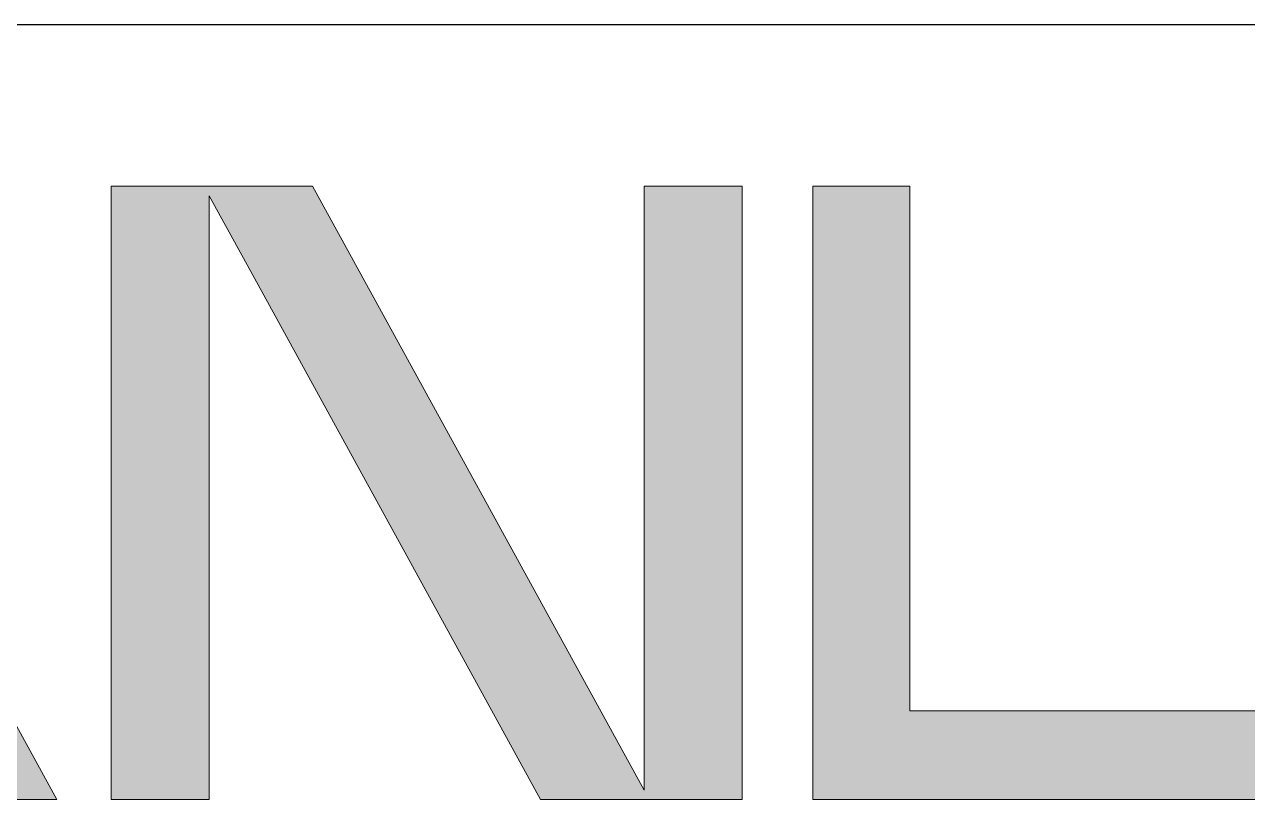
# Model space of a CAD drawing. Header units: millimetres. Extents: x 75184266 to 76346726, y -35077925 to -33679385.
# Drawn here: x 75628310 to 75645795, y -34467737 to -34456655 of the extents above; entities that cross this region are included whole.
import ezdxf

# ---------------------------------------------------------------- set-up
doc = ezdxf.new("R2010")
doc.units = ezdxf.units.MM
doc.header["$LTSCALE"] = 50
doc.header["$MEASUREMENT"] = 0
doc.layers.add('AZ-LINE', color=3, linetype='CONTINUOUS')
doc.layers.add('AZ-SYMB-1', color=251, linetype='CONTINUOUS')

# ---------------------------------------------------------------- blocks, each defined once
blk = doc.blocks.new('바탕폼')
at = {"layer": 'AZ-SYMB-1'}
h = blk.add_hatch(color=256, dxfattribs=at)
h.dxf.hatch_style = 2
h.paths.add_polyline_path([(768.027, 508.164), (771.137, 508.164), (761.506, 525.727), (758.396, 525.727), (748.75, 508.164), (751.874, 508.164), (759.943, 522.903)])
h = blk.add_hatch(color=256, dxfattribs=at)
h.dxf.hatch_style = 2
h.paths.add_polyline_path([(787.942, 525.727), (787.942, 508.428), (778.456, 525.727), (772.685, 525.727), (772.685, 508.164), (775.496, 508.164), (775.496, 525.452), (776.892, 522.903), (784.976, 508.164), (790.752, 508.164), (790.752, 525.727)])
h = blk.add_hatch(color=256, dxfattribs=at)
h.dxf.hatch_style = 2
h.paths.add_polyline_path([(792.771, 508.164), (810.85, 508.164), (810.85, 525.727), (808.07, 525.727), (808.07, 510.7), (795.551, 510.7), (795.551, 525.727), (792.771, 525.727)])
at = {"layer": 'AZ-LINE'}
blk.add_line((741, 530.354), (821, 530.354), dxfattribs=at)
at = {"layer": 'AZ-SYMB-1', "lineweight": 0}
for points in [[(768.027, 508.164), (771.137, 508.164), (761.506, 525.727), (758.396, 525.727), (748.75, 508.164), (751.874, 508.164), (759.943, 522.903), (768.027, 508.164)], [(787.942, 525.727), (787.942, 508.428), (778.456, 525.727), (772.685, 525.727), (772.685, 508.164), (775.496, 508.164), (775.496, 525.452), (776.892, 522.903), (784.976, 508.164), (790.752, 508.164), (790.752, 525.727), (787.942, 525.727)], [(792.771, 508.164), (810.85, 508.164), (810.85, 525.727), (808.07, 525.727), (808.07, 510.7), (795.551, 510.7), (795.551, 525.727), (792.771, 525.727), (792.771, 508.164)]]:
    blk.add_lwpolyline(points, dxfattribs=at)

msp = doc.modelspace()

# ---------------------------------------------------------------- block references
at = {"layer": 'AZ-LINE', "xscale": 499.40546941707, "yscale": 499.40546941707, "zscale": 499.40546941707}
msp.add_blockref('바탕폼', (75243664.6, -34721516.7), dxfattribs=at)

doc.saveas('drawing.dxf')
